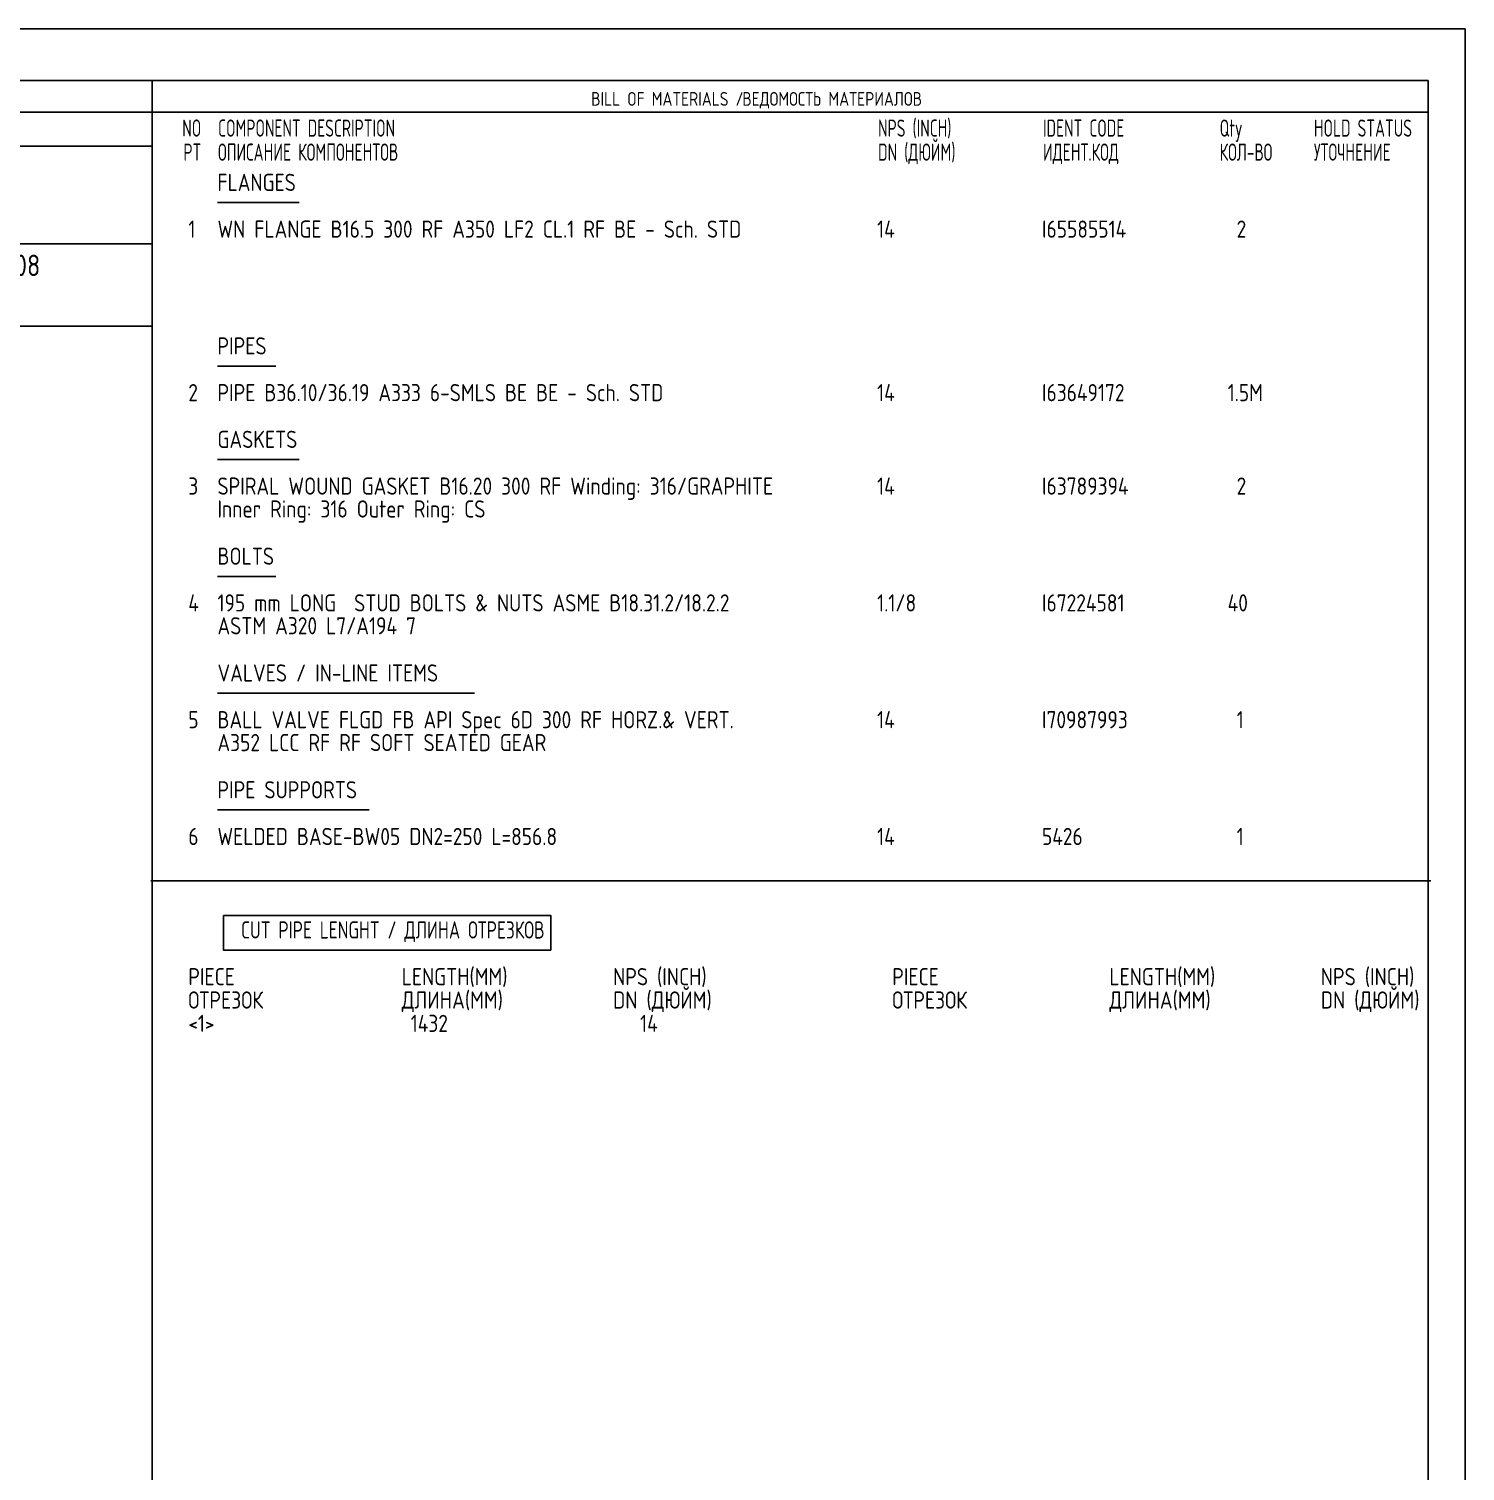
# Model space of a CAD drawing. Extents: x 0 to 594, y 0 to 420.
# Drawn here: x 385 to 594, y 210 to 420 of the extents above; entities that cross this region are included whole.
import ezdxf
from ezdxf.enums import TextEntityAlignment as Align

# ---------------------------------------------------------------- set-up
doc = ezdxf.new("R2010")
doc.units = 0
doc.header["$MEASUREMENT"] = 0
doc.linetypes.add('BORDER_2012_SLN$0$8001.Solid', pattern=[0])
for name, color, linetype in [('BORDER_2012_SLN$0$2', 7, 'Continuous'), ('BORDER_2012_SLN$0$GT_1', 7, 'Continuous'), ('GT_1', 7, 'Continuous')]:
    doc.layers.add(name, color=color, linetype=linetype)
for name, color, linetype, lineweight in [('BORDER_2012_SLN$0$BG_Level_1', 7, 'BORDER_2012_SLN$0$8001.Solid', 25), ('BORDER_2012_SLN$0$Level_1', 7, 'BORDER_2012_SLN$0$8001.Solid', 25), ('BORDER_2012_SLN$0$Level_18', 7, 'BORDER_2012_SLN$0$8001.Solid', 25)]:
    doc.layers.add(name, color=color, linetype=linetype, lineweight=lineweight)
doc.styles.add('BORDER_2012_SLN$0$GOST type A', font='GOST type A')
doc.styles.add('BORDER_2012_SLN$0$HTX1', font='GOSTtypeA.ttf')
doc.styles.add('HTX1', font='GOSTtypeA.ttf')

# ---------------------------------------------------------------- blocks, each defined once
blk = doc.blocks.new('BORDER_2012_SLN')
at = {"layer": 'BORDER_2012_SLN$0$2'}
blk.add_line((162.42, 407.85), (588.6, 407.85), dxfattribs=at)
at = {"layer": 'BORDER_2012_SLN$0$Level_1', "color": 7, "lineweight": -3}
for p, q in [((588.6, 412.5), (25.4, 412.5)), ((402.9, 7.5), (402.9, 412.5)), ((588.6, 412.5), (588.6, 7.5)), ((402.75, 402.9), (188.39, 402.9)), ((402.9, 388.7), (162.37, 388.68)), ((402.9, 376.7), (25.4, 376.7))]:
    blk.add_line(p, q, dxfattribs=at)
at = {"layer": 'BORDER_2012_SLN$0$Level_18', "color": 7, "lineweight": -3, "flags": 128}
blk.add_lwpolyline([(0, 0), (0, 420), (594, 420), (594, 0)], close=True, dxfattribs=at)
at = {"layer": 'BORDER_2012_SLN$0$BG_Level_1', "color": 7, "style": 'BORDER_2012_SLN$0$GOST type A'}
for s, p in [('BILL OF MATERIALS / ', (466.8, 408.8)), ('ВЕДОМОСТЬ МАТЕРИАЛОВ', (488.8, 408.8))]:
    blk.add_text(s, height=2, dxfattribs=at).set_placement(p)
at = {"layer": 'BORDER_2012_SLN$0$GT_1', "style": 'BORDER_2012_SLN$0$HTX1', "width": 0.8}
for s, p in [('NO', (410.06, 404.3)), ('PT', (410.06, 400.8))]:
    blk.add_text(s, height=2.5, dxfattribs=at).set_placement(p, align=Align.RIGHT)
for s, p in [('COMPONENT DESCRIPTION', (412.5, 404.3)), ('NPS (INCH)', (508.56, 404.3)), ('IDENT CODE', (532.56, 404.3)), ('Qty', (558.27, 404.3)), ('HOLD STATUS', (571.99, 404.3)), ('ОПИСАНИЕ КОМПОНЕНТОВ', (412.5, 400.8)), ('DN (ДЮЙМ)', (508.56, 400.8)), ('ИДЕНТ.КОД', (532.56, 400.8)), ('КОЛ-ВО', (558.27, 400.8)), ('УТОЧНЕНИЕ', (571.99, 400.8))]:
    blk.add_text(s, height=2.5, dxfattribs=at).set_placement(p)

msp = doc.modelspace()

# ---------------------------------------------------------------- linework, layer by layer
at = {"layer": 'GT_1', "flags": 128}
for points in [[(0, 0), (594, 0), (594, 420), (0, 420), (0, 0)], [(424.314, 394.704), (412.414, 394.704)], [(420.914, 370.895), (412.414, 370.895)], [(424.314, 357.289), (412.414, 357.289)], [(420.914, 340.282), (412.414, 340.282)], [(449.814, 323.276), (412.414, 323.276)], [(434.514, 306.269), (412.414, 306.269)], [(402.7, 295.954), (589, 295.954)], [(413.271, 290.908), (460.914, 290.908), (460.914, 285.861), (413.271, 285.861), (413.271, 290.908)]]:
    msp.add_lwpolyline(points, dxfattribs=at)

# ---------------------------------------------------------------- block references
at = {"linetype": 'Continuous'}
msp.add_blockref('BORDER_2012_SLN', (0, 0), dxfattribs=at)

# ---------------------------------------------------------------- texts
at = {"layer": 'GT_1', "style": 'HTX1'}
for s, height, width, p in [('FLANGES', 2.5, 1.02, (412.414, 396.395)), ('  1', 2.5, 1.02, (405.557, 389.592)), ('WN FLANGE B16.5 300 RF A350 LF2 CL.1 RF BE - Sch. STD', 2.5, 1.02, (412.414, 389.592)), ('14', 2.5, 1.02, (508.414, 389.592)), ('I65585514', 2.5, 1.02, (532.414, 389.592)), ('  2', 2.5, 1.02, (558.129, 389.592)), ('SLN-2725-4143-25-F-2008', 3.125, 1.02, (345, 384)), ('PIPES', 2.5, 1.02, (412.414, 372.585)), ('  2', 2.5, 1.02, (405.557, 365.782)), ('PIPE B36.10/36.19 A333 6-SMLS BE BE - Sch. STD', 2.5, 1.02, (412.414, 365.782)), ('14', 2.5, 1.02, (508.414, 365.782)), ('I63649172', 2.5, 1.02, (532.414, 365.782)), (' 1.5M', 2.5, 1.02, (558.129, 365.782)), ('GASKETS', 2.5, 1.02, (412.414, 358.98)), ('  3', 2.5, 1.02, (405.557, 352.177)), ('SPIRAL WOUND GASKET B16.20 300 RF Winding: 316/GRAPHITE', 2.5, 1.02, (412.414, 352.177)), ('14', 2.5, 1.02, (508.414, 352.177)), ('I63789394', 2.5, 1.02, (532.414, 352.177)), ('  2', 2.5, 1.02, (558.129, 352.177)), ('Inner Ring: 316 Outer Ring: CS', 2.5, 1.02, (412.414, 348.844)), ('BOLTS', 2.5, 1.02, (412.414, 341.973)), ('  4', 2.5, 1.02, (405.557, 335.17)), ('195 mm LONG  STUD BOLTS & NUTS ASME B18.31.2/18.2.2', 2.5, 1.02, (412.414, 335.17)), ('1.1/8', 2.5, 1.02, (508.414, 335.17)), ('I67224581', 2.5, 1.02, (532.414, 335.17)), (' 40', 2.5, 1.02, (558.129, 335.17)), ('ASTM A320 L7/A194 7', 2.5, 1.02, (412.414, 331.837)), ('VALVES / IN-LINE ITEMS', 2.5, 1.02, (412.414, 324.966)), ('  5', 2.5, 1.02, (405.557, 318.163)), ('BALL VALVE FLGD FB API Spec 6D 300 RF HORZ.& VERT.', 2.5, 1.02, (412.414, 318.163)), ('14', 2.5, 1.02, (508.414, 318.163)), ('I70987993', 2.5, 1.02, (532.414, 318.163)), ('  1', 2.5, 1.02, (558.129, 318.163)), ('A352 LCC RF RF SOFT SEATED GEAR', 2.5, 1.02, (412.414, 314.83)), ('PIPE SUPPORTS', 2.5, 1.02, (412.414, 307.959)), ('  6', 2.5, 1.02, (405.557, 301.156)), ('WELDED BASE-BW05 DN2=250 L=856.8', 2.5, 1.02, (412.414, 301.156)), ('14', 2.5, 1.02, (508.414, 301.156)), ('5426', 2.5, 1.02, (532.414, 301.156)), ('  1', 2.5, 1.02, (558.129, 301.156)), ('CUT PIPE LENGHT / ДЛИНА ОТРЕЗКОВ', 2.5, 0.9, (415.843, 287.551)), ('    LENGTH(MM)', 2.5, 1.02, (434, 280.748)), ('NPS (INCH)', 2.5, 1.02, (470, 280.748)), ('    LENGTH(MM)', 2.5, 1.02, (537, 280.748)), ('NPS (INCH)', 2.5, 1.02, (573, 280.748)), ('  PIECE', 2.5, 1.02, (405.557, 280.748)), ('  PIECE', 2.5, 1.02, (508, 280.748)), ('  ОТРЕЗОК', 2.5, 1.02, (405.557, 277.347)), ('    ДЛИНА(MM)', 2.5, 1.02, (434, 277.347)), ('DN (ДЮЙМ)', 2.5, 1.02, (470, 277.347)), ('  ОТРЕЗОК', 2.5, 1.02, (508, 277.347)), ('    ДЛИНА(MM)', 2.5, 1.02, (537, 277.347)), ('DN (ДЮЙМ)', 2.5, 1.02, (573, 277.347)), ('  <1>', 2.5, 1.02, (405.557, 273.946)), ('     1432', 2.5, 1.02, (434, 273.946)), ('   14', 2.5, 1.02, (470, 273.946))]:
    msp.add_text(s, height=height, dxfattribs=dict(at, width=width)).set_placement(p)

doc.saveas('drawing.dxf')
